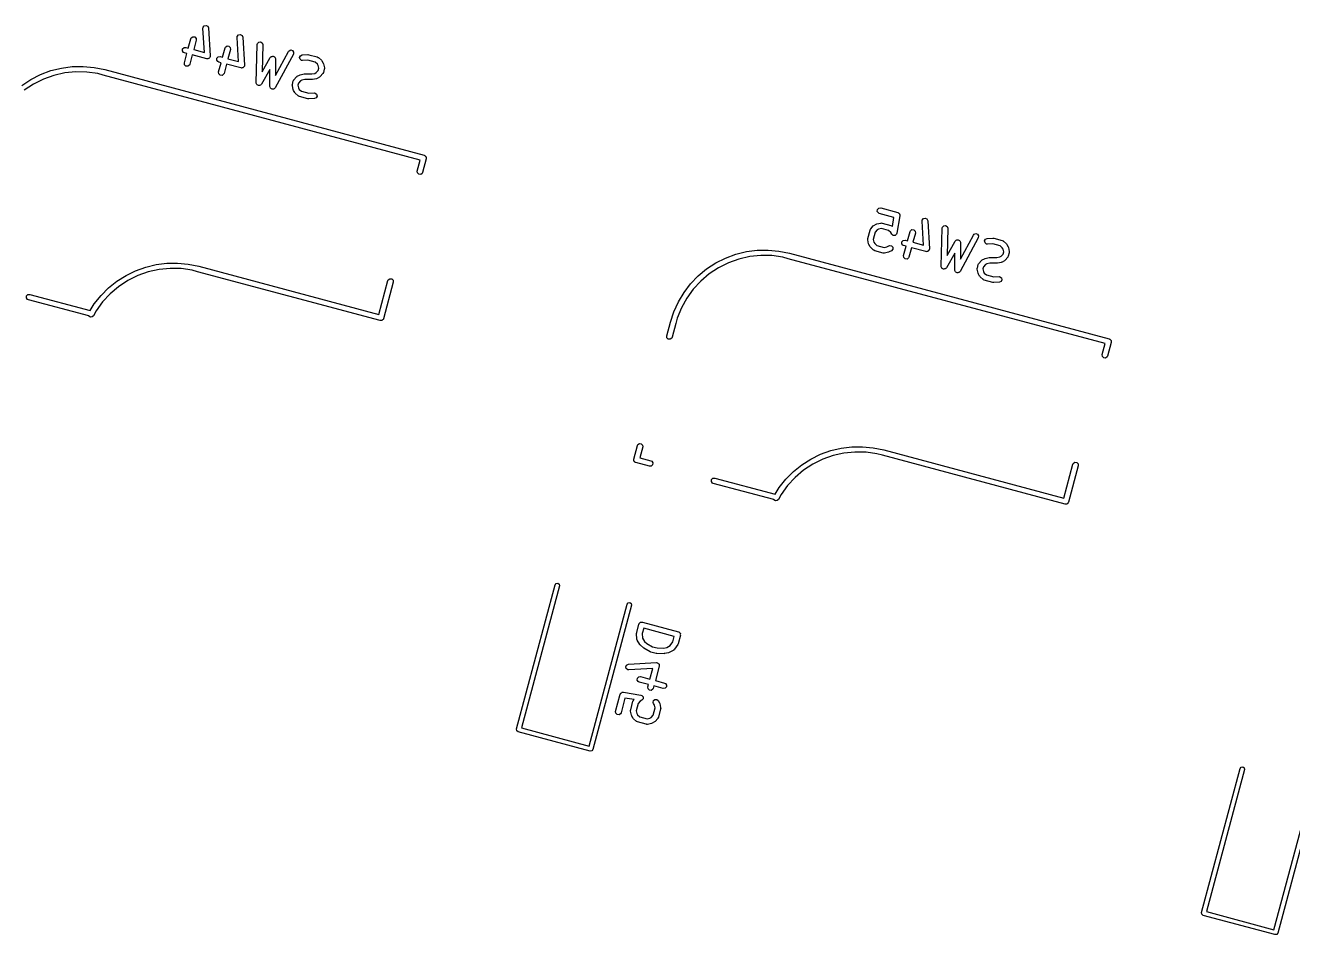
# Model space of a CAD drawing. Extents: x 32 to 254, y -135 to -26.
# Drawn here: x 115.4 to 149.44, y -129.81 to -105.39 of the extents above; entities that cross this region are included whole.
import ezdxf

# ---------------------------------------------------------------- set-up
doc = ezdxf.new("R2010")
doc.units = 0
doc.layers.add('BLACK', color=7, linetype='CONTINUOUS')

msp = doc.modelspace()

# ---------------------------------------------------------------- linework, layer by layer
at = {"layer": 'BLACK', "linetype": 'CONTINUOUS'}
for p, q in [((120.168, -105.47), (120.171, -105.444)), ((120.207, -106.117), (120.168, -105.47)), ((120.171, -105.444), (120.202, -105.402)), ((120.202, -105.402), (120.252, -105.391)), ((120.252, -105.391), (120.298, -105.413)), ((120.298, -105.413), (120.318, -105.461)), ((120.318, -105.461), (120.363, -106.212)), ((119.775, -106.002), (119.842, -105.752)), ((119.842, -105.752), (119.853, -105.728)), ((119.853, -105.728), (119.895, -105.699)), ((119.895, -105.699), (119.946, -105.703)), ((119.987, -105.791), (119.92, -106.04)), ((119.946, -105.703), (119.983, -105.74)), ((119.983, -105.74), (119.987, -105.791)), ((121.088, -105.716), (121.091, -105.69)), ((121.127, -106.364), (121.088, -105.716)), ((121.091, -105.69), (121.122, -105.649)), ((121.122, -105.649), (121.172, -105.637)), ((121.172, -105.637), (121.218, -105.66)), ((121.218, -105.66), (121.238, -105.707)), ((121.238, -105.707), (121.283, -106.459)), ((121.628, -105.903), (121.633, -105.878)), ((121.633, -105.878), (121.667, -105.839)), ((121.667, -105.839), (121.718, -105.832)), ((121.718, -105.832), (121.762, -105.859)), ((121.762, -105.859), (121.778, -105.908)), ((119.618, -106.076), (119.622, -106.025)), ((119.647, -106.118), (119.618, -106.076)), ((119.622, -106.025), (119.659, -105.988)), ((119.671, -106.129), (119.647, -106.118)), ((119.659, -105.988), (119.71, -105.984)), ((119.67, -106.396), (119.737, -106.146)), ((119.737, -106.146), (119.671, -106.129)), ((119.71, -105.984), (119.775, -106.002)), ((119.881, -106.185), (119.815, -106.435)), ((120.269, -106.289), (119.881, -106.185)), ((119.92, -106.04), (120.207, -106.117)), ((120.363, -106.212), (120.36, -106.238)), ((120.695, -106.248), (120.762, -105.998)), ((120.762, -105.998), (120.773, -105.975)), ((120.773, -105.975), (120.815, -105.945)), ((120.815, -105.945), (120.866, -105.95)), ((120.907, -106.037), (120.84, -106.287)), ((120.866, -105.95), (120.903, -105.986)), ((120.903, -105.986), (120.907, -106.037)), ((121.599, -106.931), (121.628, -105.903)), ((121.778, -105.908), (121.757, -106.638)), ((122.025, -106.224), (122.043, -106.217)), ((122.043, -106.217), (122.049, -106.22)), ((122.049, -106.22), (122.056, -106.218)), ((122.056, -106.218), (122.073, -106.228)), ((122.597, -106.163), (122.108, -107.067)), ((122.117, -106.734), (122.465, -106.092)), ((122.465, -106.092), (122.481, -106.071)), ((122.481, -106.071), (122.529, -106.052)), ((122.529, -106.052), (122.577, -106.068)), ((122.577, -106.068), (122.604, -106.112)), ((122.604, -106.112), (122.597, -106.163)), ((122.766, -106.251), (122.789, -106.205)), ((122.789, -106.205), (122.836, -106.185)), ((122.836, -106.185), (122.986, -106.176)), ((122.986, -106.176), (123.009, -106.178)), ((123.009, -106.178), (123.01, -106.178)), ((123.01, -106.178), (123.24, -106.24)), ((116.081, -106.607), (116.365, -106.537)), ((116.365, -106.537), (116.656, -106.499)), ((116.656, -106.499), (116.949, -106.493)), ((116.949, -106.493), (117.241, -106.52)), ((117.241, -106.52), (117.528, -106.58)), ((119.674, -106.447), (119.67, -106.396)), ((119.71, -106.483), (119.674, -106.447)), ((119.762, -106.488), (119.71, -106.483)), ((119.804, -106.458), (119.762, -106.488)), ((119.815, -106.435), (119.804, -106.458)), ((120.275, -106.289), (120.269, -106.289)), ((120.28, -106.291), (120.275, -106.289)), ((120.3, -106.286), (120.28, -106.291)), ((120.32, -106.285), (120.3, -106.286)), ((120.324, -106.281), (120.32, -106.285)), ((120.33, -106.279), (120.324, -106.281)), ((120.342, -106.263), (120.33, -106.279)), ((120.356, -106.248), (120.342, -106.263)), ((120.357, -106.243), (120.356, -106.248)), ((120.36, -106.238), (120.357, -106.243)), ((120.538, -106.322), (120.542, -106.271)), ((120.567, -106.364), (120.538, -106.322)), ((120.542, -106.271), (120.579, -106.235)), ((120.591, -106.375), (120.567, -106.364)), ((120.579, -106.235), (120.63, -106.23)), ((120.59, -106.642), (120.656, -106.393)), ((120.656, -106.393), (120.591, -106.375)), ((120.63, -106.23), (120.695, -106.248)), ((120.801, -106.432), (120.735, -106.681)), ((121.189, -106.536), (120.801, -106.432)), ((120.84, -106.287), (121.127, -106.364)), ((121.195, -106.535), (121.189, -106.536)), ((121.2, -106.538), (121.195, -106.535)), ((121.22, -106.533), (121.2, -106.538)), ((121.24, -106.531), (121.22, -106.533)), ((121.244, -106.527), (121.24, -106.531)), ((121.25, -106.526), (121.244, -106.527)), ((121.262, -106.509), (121.25, -106.526)), ((121.276, -106.495), (121.262, -106.509)), ((121.277, -106.489), (121.276, -106.495)), ((121.28, -106.484), (121.277, -106.489)), ((121.283, -106.459), (121.28, -106.484)), ((121.757, -106.638), (121.978, -106.255)), ((121.978, -106.255), (121.995, -106.235)), ((121.995, -106.235), (122.001, -106.233)), ((122.001, -106.233), (122.005, -106.227)), ((122.005, -106.227), (122.025, -106.224)), ((122.073, -106.228), (122.091, -106.235)), ((122.091, -106.235), (122.094, -106.241)), ((122.094, -106.241), (122.1, -106.244)), ((122.1, -106.244), (122.107, -106.262)), ((122.107, -106.262), (122.117, -106.279)), ((122.117, -106.279), (122.116, -106.286)), ((122.116, -106.286), (122.118, -106.292)), ((122.118, -106.292), (122.117, -106.734)), ((122.778, -106.301), (122.766, -106.251)), ((122.819, -106.331), (122.778, -106.301)), ((122.845, -106.334), (122.819, -106.331)), ((122.983, -106.326), (122.845, -106.334)), ((123.184, -106.38), (122.983, -106.326)), ((123.242, -106.431), (123.184, -106.38)), ((123.24, -106.24), (123.264, -106.251)), ((123.263, -106.468), (123.242, -106.431)), ((123.278, -106.543), (123.263, -106.468)), ((123.263, -106.601), (123.278, -106.543)), ((123.264, -106.251), (123.266, -106.254)), ((123.266, -106.254), (123.27, -106.256)), ((123.27, -106.256), (123.35, -106.327)), ((123.35, -106.327), (123.364, -106.344)), ((123.364, -106.344), (123.365, -106.345)), ((123.365, -106.345), (123.399, -106.404)), ((123.399, -106.404), (123.407, -106.425)), ((123.407, -106.425), (123.408, -106.426)), ((123.408, -106.426), (123.429, -106.53)), ((123.43, -106.556), (123.427, -106.56)), ((123.427, -106.56), (123.428, -106.565)), ((123.429, -106.53), (123.43, -106.556)), ((115.299, -107.002), (115.544, -106.842)), ((115.544, -106.842), (115.806, -106.709)), ((115.884, -106.834), (115.617, -106.968)), ((115.806, -106.709), (116.081, -106.607)), ((116.164, -106.734), (115.884, -106.834)), ((116.455, -106.669), (116.164, -106.734)), ((116.752, -106.639), (116.455, -106.669)), ((117.05, -106.645), (116.752, -106.639)), ((117.345, -106.687), (117.05, -106.645)), ((117.489, -106.725), (117.345, -106.687)), ((126.004, -109.007), (117.489, -106.725)), ((117.489, -106.725), (117.489, -106.725)), ((117.489, -106.725), (117.489, -106.725)), ((117.489, -106.725), (117.489, -106.725)), ((117.489, -106.725), (117.489, -106.725)), ((117.528, -106.58), (117.528, -106.58)), ((117.528, -106.58), (117.528, -106.58)), ((117.528, -106.58), (126.115, -108.881)), ((120.594, -106.694), (120.59, -106.642)), ((120.63, -106.73), (120.594, -106.694)), ((120.681, -106.734), (120.63, -106.73)), ((120.723, -106.705), (120.681, -106.734)), ((120.735, -106.681), (120.723, -106.705)), ((121.968, -106.573), (121.739, -106.97)), ((121.967, -107.031), (121.968, -106.573)), ((122.571, -106.976), (122.595, -106.884)), ((122.595, -106.884), (122.606, -106.86)), ((122.606, -106.86), (122.61, -106.858)), ((122.61, -106.858), (122.612, -106.854)), ((122.612, -106.854), (122.682, -106.774)), ((122.682, -106.774), (122.7, -106.76)), ((122.7, -106.76), (122.701, -106.759)), ((122.701, -106.759), (122.759, -106.725)), ((122.787, -106.883), (122.736, -106.94)), ((122.759, -106.725), (122.78, -106.718)), ((122.78, -106.718), (122.782, -106.717)), ((122.782, -106.717), (122.886, -106.695)), ((122.824, -106.861), (122.787, -106.883)), ((122.908, -106.844), (122.824, -106.861)), ((122.886, -106.695), (122.899, -106.695)), ((122.899, -106.695), (122.902, -106.694)), ((122.902, -106.694), (123.09, -106.697)), ((123.096, -106.847), (122.908, -106.844)), ((123.09, -106.697), (123.175, -106.68)), ((123.1, -106.846), (123.096, -106.847)), ((123.112, -106.846), (123.1, -106.846)), ((123.217, -106.824), (123.112, -106.846)), ((123.175, -106.68), (123.212, -106.658)), ((123.212, -106.658), (123.263, -106.601)), ((123.218, -106.823), (123.217, -106.824)), ((123.239, -106.816), (123.218, -106.823)), ((123.298, -106.782), (123.239, -106.816)), ((123.299, -106.781), (123.298, -106.782)), ((123.316, -106.767), (123.299, -106.781)), ((123.387, -106.687), (123.316, -106.767)), ((123.389, -106.683), (123.387, -106.687)), ((123.392, -106.68), (123.389, -106.683)), ((123.403, -106.657), (123.392, -106.68)), ((123.428, -106.565), (123.403, -106.657)), ((115.617, -106.968), (115.368, -107.132)), ((121.601, -106.938), (121.599, -106.931)), ((121.6, -106.946), (121.601, -106.938)), ((121.609, -106.962), (121.6, -106.946)), ((121.615, -106.98), (121.609, -106.962)), ((121.622, -106.984), (121.615, -106.98)), ((121.626, -106.99), (121.622, -106.984)), ((121.643, -106.997), (121.626, -106.99)), ((121.659, -107.006), (121.643, -106.997)), ((121.667, -107.005), (121.659, -107.006)), ((121.674, -107.008), (121.667, -107.005)), ((121.691, -107.002), (121.674, -107.008)), ((121.71, -106.999), (121.691, -107.002)), ((121.715, -106.993), (121.71, -106.999)), ((121.722, -106.99), (121.715, -106.993)), ((121.739, -106.97), (121.722, -106.99)), ((121.97, -107.039), (121.967, -107.031)), ((121.968, -107.047), (121.97, -107.039)), ((121.978, -107.062), (121.968, -107.047)), ((121.984, -107.08), (121.978, -107.062)), ((121.991, -107.084), (121.984, -107.08)), ((121.995, -107.09), (121.991, -107.084)), ((122.013, -107.096), (121.995, -107.09)), ((122.029, -107.105), (122.013, -107.096)), ((122.037, -107.104), (122.029, -107.105)), ((122.044, -107.107), (122.037, -107.104)), ((122.061, -107.1), (122.044, -107.107)), ((122.079, -107.097), (122.061, -107.1)), ((122.084, -107.091), (122.079, -107.097)), ((122.092, -107.088), (122.084, -107.091)), ((122.108, -107.067), (122.092, -107.088)), ((122.569, -106.984), (122.571, -106.981)), ((122.57, -107.011), (122.569, -106.984)), ((122.591, -107.115), (122.57, -107.011)), ((122.571, -106.981), (122.571, -106.976)), ((122.592, -107.116), (122.591, -107.115)), ((122.6, -107.137), (122.592, -107.116)), ((122.633, -107.196), (122.6, -107.137)), ((122.635, -107.197), (122.633, -107.196)), ((122.648, -107.214), (122.635, -107.197)), ((122.728, -107.285), (122.648, -107.214)), ((122.736, -106.94), (122.72, -106.998)), ((122.72, -106.998), (122.736, -107.073)), ((122.736, -107.073), (122.757, -107.11)), ((122.757, -107.11), (122.814, -107.161)), ((122.814, -107.161), (123.016, -107.215)), ((123.016, -107.215), (123.154, -107.207)), ((123.154, -107.207), (123.18, -107.209)), ((123.18, -107.209), (123.221, -107.24)), ((123.221, -107.24), (123.233, -107.29)), ((122.732, -107.287), (122.728, -107.285)), ((122.735, -107.29), (122.732, -107.287)), ((122.758, -107.301), (122.735, -107.29)), ((122.988, -107.363), (122.758, -107.301)), ((122.99, -107.363), (122.988, -107.363)), ((123.012, -107.365), (122.99, -107.363)), ((123.163, -107.356), (123.012, -107.365)), ((123.21, -107.336), (123.163, -107.356)), ((123.233, -107.29), (123.21, -107.336)), ((126.115, -108.881), (126.124, -108.885)), ((126.124, -108.885), (126.128, -108.886)), ((126.128, -108.886), (126.13, -108.888)), ((126.13, -108.888), (126.139, -108.892)), ((126.139, -108.892), (126.15, -108.908)), ((126.15, -108.908), (126.164, -108.922)), ((126.164, -108.922), (126.165, -108.929)), ((126.165, -108.929), (126.168, -108.934)), ((126.168, -108.934), (126.167, -108.954)), ((125.925, -109.302), (126.004, -109.007)), ((126.168, -108.973), (126.07, -109.341)), ((126.167, -108.954), (126.168, -108.973)), ((125.929, -109.353), (125.925, -109.302)), ((125.966, -109.39), (125.929, -109.353)), ((126.017, -109.394), (125.966, -109.39)), ((126.059, -109.365), (126.017, -109.394)), ((126.07, -109.341), (126.059, -109.365)), ((138.288, -110.336), (138.324, -110.3)), ((138.324, -110.3), (138.375, -110.295)), ((138.375, -110.295), (138.835, -110.418)), ((138.283, -110.387), (138.288, -110.336)), ((138.313, -110.429), (138.283, -110.387)), ((138.336, -110.44), (138.313, -110.429)), ((138.731, -110.546), (138.336, -110.44)), ((138.691, -110.792), (138.731, -110.546)), ((138.89, -110.503), (138.813, -110.975)), ((138.835, -110.418), (138.839, -110.42)), ((138.839, -110.42), (138.841, -110.42)), ((138.841, -110.42), (138.843, -110.422)), ((138.843, -110.422), (138.859, -110.429)), ((138.859, -110.429), (138.868, -110.442)), ((138.868, -110.442), (138.88, -110.453)), ((138.88, -110.453), (138.882, -110.463)), ((138.882, -110.463), (138.888, -110.471)), ((138.888, -110.471), (138.887, -110.487)), ((138.887, -110.487), (138.89, -110.503)), ((139.489, -110.647), (139.492, -110.621)), ((139.528, -111.294), (139.489, -110.647)), ((139.492, -110.621), (139.523, -110.579)), ((139.523, -110.579), (139.573, -110.568)), ((139.573, -110.568), (139.619, -110.59)), ((139.619, -110.59), (139.639, -110.638)), ((139.639, -110.638), (139.684, -111.389)), ((138.028, -111.118), (138.09, -110.888)), ((138.09, -110.888), (138.101, -110.864)), ((138.101, -110.864), (138.104, -110.862)), ((138.104, -110.862), (138.106, -110.857)), ((138.106, -110.857), (138.176, -110.778)), ((138.176, -110.778), (138.194, -110.764)), ((138.23, -110.944), (138.177, -111.14)), ((138.194, -110.764), (138.195, -110.763)), ((138.195, -110.763), (138.253, -110.729)), ((138.281, -110.886), (138.23, -110.944)), ((138.253, -110.729), (138.274, -110.721)), ((138.274, -110.721), (138.276, -110.72)), ((138.276, -110.72), (138.38, -110.699)), ((138.318, -110.865), (138.281, -110.886)), ((138.393, -110.85), (138.318, -110.865)), ((138.38, -110.699), (138.406, -110.698)), ((138.589, -110.902), (138.393, -110.85)), ((138.406, -110.698), (138.41, -110.7)), ((138.41, -110.7), (138.415, -110.7)), ((138.415, -110.7), (138.645, -110.762)), ((138.646, -110.953), (138.589, -110.902)), ((138.645, -110.762), (138.668, -110.773)), ((138.674, -111.001), (138.646, -110.953)), ((138.668, -110.773), (138.671, -110.776)), ((138.671, -110.776), (138.675, -110.778)), ((138.675, -110.778), (138.691, -110.792)), ((138.813, -110.975), (138.804, -111)), ((139.096, -111.179), (139.163, -110.929)), ((139.163, -110.929), (139.174, -110.905)), ((139.174, -110.905), (139.216, -110.876)), ((139.216, -110.876), (139.267, -110.88)), ((139.308, -110.968), (139.241, -111.217)), ((139.267, -110.88), (139.303, -110.917)), ((139.303, -110.917), (139.308, -110.968)), ((140, -111.861), (140.029, -110.834)), ((140.029, -110.834), (140.034, -110.808)), ((140.034, -110.808), (140.068, -110.77)), ((140.068, -110.77), (140.119, -110.762)), ((140.119, -110.762), (140.162, -110.789)), ((140.179, -110.838), (140.158, -111.568)), ((140.162, -110.789), (140.179, -110.838)), ((140.882, -111.002), (140.93, -110.983)), ((140.93, -110.983), (140.978, -110.999)), ((138.026, -111.126), (138.028, -111.122)), ((138.027, -111.152), (138.026, -111.126)), ((138.048, -111.257), (138.027, -111.152)), ((138.028, -111.122), (138.028, -111.118)), ((138.049, -111.258), (138.048, -111.257)), ((138.057, -111.279), (138.049, -111.258)), ((138.09, -111.337), (138.057, -111.279)), ((138.177, -111.14), (138.193, -111.215)), ((138.193, -111.215), (138.214, -111.252)), ((138.214, -111.252), (138.272, -111.303)), ((138.272, -111.303), (138.467, -111.355)), ((138.542, -111.34), (138.59, -111.312)), ((138.59, -111.312), (138.615, -111.303)), ((138.615, -111.303), (138.665, -111.312)), ((138.665, -111.312), (138.698, -111.351)), ((138.694, -111.017), (138.674, -111.001)), ((138.674, -111.001), (138.674, -111.001)), ((138.674, -111.001), (138.674, -111.001)), ((138.713, -111.034), (138.694, -111.017)), ((138.714, -111.034), (138.713, -111.034)), ((138.713, -111.034), (138.713, -111.034)), ((138.739, -111.034), (138.714, -111.034)), ((138.764, -111.034), (138.739, -111.034)), ((138.765, -111.033), (138.764, -111.034)), ((138.784, -111.017), (138.765, -111.033)), ((138.765, -111.033), (138.765, -111.033)), ((138.804, -111.001), (138.784, -111.017)), ((138.804, -111), (138.804, -111)), ((138.804, -111), (138.804, -111.001)), ((138.939, -111.253), (138.943, -111.202)), ((138.968, -111.295), (138.939, -111.253)), ((138.943, -111.202), (138.98, -111.165)), ((138.992, -111.306), (138.968, -111.295)), ((138.98, -111.165), (139.031, -111.161)), ((138.991, -111.573), (139.057, -111.323)), ((139.057, -111.323), (138.992, -111.306)), ((139.031, -111.161), (139.096, -111.179)), ((139.241, -111.217), (139.528, -111.294)), ((140.158, -111.568), (140.379, -111.185)), ((140.379, -111.185), (140.395, -111.165)), ((140.395, -111.165), (140.402, -111.163)), ((140.402, -111.163), (140.406, -111.158)), ((140.406, -111.158), (140.425, -111.154)), ((140.425, -111.154), (140.444, -111.148)), ((140.444, -111.148), (140.45, -111.15)), ((140.45, -111.15), (140.457, -111.149)), ((140.457, -111.149), (140.474, -111.159)), ((140.474, -111.159), (140.492, -111.165)), ((140.492, -111.165), (140.495, -111.171)), ((140.495, -111.171), (140.501, -111.175)), ((140.501, -111.175), (140.508, -111.193)), ((140.508, -111.193), (140.518, -111.21)), ((140.998, -111.093), (140.509, -111.998)), ((140.518, -111.21), (140.516, -111.216)), ((140.516, -111.216), (140.519, -111.223)), ((140.518, -111.665), (140.866, -111.022)), ((140.519, -111.223), (140.518, -111.665)), ((140.866, -111.022), (140.882, -111.002)), ((140.978, -110.999), (141.005, -111.043)), ((141.005, -111.043), (140.998, -111.093)), ((141.167, -111.181), (141.19, -111.136)), ((141.179, -111.231), (141.167, -111.181)), ((141.22, -111.262), (141.179, -111.231)), ((141.19, -111.136), (141.237, -111.115)), ((141.246, -111.265), (141.22, -111.262)), ((141.237, -111.115), (141.387, -111.106)), ((141.384, -111.257), (141.246, -111.265)), ((141.585, -111.311), (141.384, -111.257)), ((141.387, -111.106), (141.409, -111.109)), ((141.409, -111.109), (141.411, -111.109)), ((141.411, -111.109), (141.641, -111.17)), ((141.642, -111.361), (141.585, -111.311)), ((141.641, -111.17), (141.665, -111.181)), ((141.665, -111.181), (141.667, -111.185)), ((141.667, -111.185), (141.671, -111.187)), ((141.671, -111.187), (141.751, -111.257)), ((141.751, -111.257), (141.765, -111.275)), ((141.765, -111.275), (141.766, -111.276)), ((141.766, -111.276), (141.8, -111.334)), ((133.945, -111.772), (134.207, -111.64)), ((134.207, -111.64), (134.482, -111.538)), ((134.565, -111.665), (134.284, -111.765)), ((134.482, -111.538), (134.766, -111.467)), ((134.856, -111.599), (134.565, -111.665)), ((134.766, -111.467), (135.057, -111.429)), ((135.153, -111.569), (134.856, -111.599)), ((135.057, -111.429), (135.35, -111.424)), ((135.451, -111.575), (135.153, -111.569)), ((135.35, -111.424), (135.642, -111.451)), ((135.746, -111.617), (135.451, -111.575)), ((135.642, -111.451), (135.929, -111.511)), ((135.89, -111.656), (135.746, -111.617)), ((144.405, -113.937), (135.89, -111.656)), ((135.89, -111.656), (135.89, -111.656)), ((135.89, -111.656), (135.89, -111.656)), ((135.89, -111.656), (135.89, -111.656)), ((135.929, -111.511), (135.929, -111.511)), ((135.929, -111.511), (135.929, -111.511)), ((135.929, -111.511), (144.516, -113.812)), ((138.092, -111.338), (138.09, -111.337)), ((138.106, -111.356), (138.092, -111.338)), ((138.185, -111.427), (138.106, -111.356)), ((138.189, -111.428), (138.185, -111.427)), ((138.192, -111.432), (138.189, -111.428)), ((138.216, -111.443), (138.192, -111.432)), ((138.446, -111.505), (138.216, -111.443)), ((138.45, -111.504), (138.446, -111.505)), ((138.454, -111.506), (138.45, -111.504)), ((138.48, -111.506), (138.454, -111.506)), ((138.467, -111.355), (138.542, -111.34)), ((138.584, -111.484), (138.48, -111.506)), ((138.586, -111.483), (138.584, -111.484)), ((138.607, -111.476), (138.586, -111.483)), ((138.665, -111.442), (138.607, -111.476)), ((138.698, -111.403), (138.665, -111.442)), ((138.698, -111.351), (138.698, -111.403)), ((138.995, -111.624), (138.991, -111.573)), ((139.031, -111.66), (138.995, -111.624)), ((139.082, -111.665), (139.031, -111.66)), ((139.124, -111.635), (139.082, -111.665)), ((139.135, -111.612), (139.124, -111.635)), ((139.202, -111.362), (139.135, -111.612)), ((139.59, -111.466), (139.202, -111.362)), ((139.595, -111.466), (139.59, -111.466)), ((139.601, -111.468), (139.595, -111.466)), ((139.621, -111.463), (139.601, -111.468)), ((139.641, -111.462), (139.621, -111.463)), ((139.645, -111.458), (139.641, -111.462)), ((139.651, -111.456), (139.645, -111.458)), ((139.663, -111.44), (139.651, -111.456)), ((139.677, -111.425), (139.663, -111.44)), ((139.678, -111.42), (139.677, -111.425)), ((139.681, -111.415), (139.678, -111.42)), ((139.684, -111.389), (139.681, -111.415)), ((140.368, -111.504), (140.14, -111.901)), ((140.368, -111.962), (140.368, -111.504)), ((141.102, -111.689), (141.16, -111.656)), ((141.16, -111.656), (141.181, -111.648)), ((141.181, -111.648), (141.183, -111.647)), ((141.183, -111.647), (141.287, -111.626)), ((141.287, -111.626), (141.3, -111.625)), ((141.3, -111.625), (141.303, -111.624)), ((141.303, -111.624), (141.491, -111.627)), ((141.491, -111.627), (141.576, -111.61)), ((141.576, -111.61), (141.613, -111.589)), ((141.613, -111.589), (141.664, -111.531)), ((141.664, -111.399), (141.642, -111.361)), ((141.679, -111.474), (141.664, -111.399)), ((141.664, -111.531), (141.679, -111.474)), ((141.788, -111.618), (141.717, -111.697)), ((141.789, -111.614), (141.788, -111.618)), ((141.793, -111.611), (141.789, -111.614)), ((141.804, -111.587), (141.793, -111.611)), ((141.8, -111.334), (141.808, -111.355)), ((141.829, -111.495), (141.804, -111.587)), ((141.808, -111.355), (141.808, -111.357)), ((141.808, -111.357), (141.83, -111.461)), ((141.83, -111.487), (141.828, -111.491)), ((141.828, -111.491), (141.829, -111.495)), ((141.83, -111.461), (141.83, -111.487)), ((118.101, -112.106), (118.36, -111.978)), ((118.36, -111.978), (118.632, -111.881)), ((118.632, -111.881), (118.913, -111.813)), ((118.988, -111.948), (118.697, -112.013)), ((118.913, -111.813), (119.199, -111.777)), ((119.284, -111.918), (118.988, -111.948)), ((119.199, -111.777), (119.488, -111.773)), ((119.581, -111.924), (119.284, -111.918)), ((119.488, -111.773), (119.775, -111.801)), ((119.876, -111.966), (119.581, -111.924)), ((119.775, -111.801), (120.058, -111.86)), ((120.019, -112.005), (119.876, -111.966)), ((124.926, -113.32), (120.019, -112.005)), ((120.019, -112.005), (120.019, -112.005)), ((120.019, -112.005), (120.019, -112.005)), ((120.019, -112.005), (120.019, -112.005)), ((120.058, -111.86), (120.058, -111.86)), ((120.058, -111.86), (120.058, -111.86)), ((120.058, -111.86), (124.892, -113.155)), ((133.474, -112.12), (133.7, -111.933)), ((133.7, -111.933), (133.945, -111.772)), ((134.018, -111.898), (133.769, -112.063)), ((134.284, -111.765), (134.018, -111.898)), ((140.002, -111.869), (140, -111.861)), ((140.001, -111.877), (140.002, -111.869)), ((140.01, -111.893), (140.001, -111.877)), ((140.016, -111.91), (140.01, -111.893)), ((140.023, -111.914), (140.016, -111.91)), ((140.027, -111.921), (140.023, -111.914)), ((140.044, -111.927), (140.027, -111.921)), ((140.06, -111.937), (140.044, -111.927)), ((140.068, -111.936), (140.06, -111.937)), ((140.075, -111.938), (140.068, -111.936)), ((140.092, -111.932), (140.075, -111.938)), ((140.111, -111.929), (140.092, -111.932)), ((140.116, -111.924), (140.111, -111.929)), ((140.123, -111.921), (140.116, -111.924)), ((140.14, -111.901), (140.123, -111.921)), ((140.371, -111.969), (140.368, -111.962)), ((140.369, -111.977), (140.371, -111.969)), ((140.379, -111.993), (140.369, -111.977)), ((140.385, -112.01), (140.379, -111.993)), ((140.392, -112.014), (140.385, -112.01)), ((140.509, -111.998), (140.493, -112.018)), ((140.97, -111.915), (140.972, -111.911)), ((140.971, -111.941), (140.97, -111.915)), ((140.992, -112.045), (140.971, -111.941)), ((140.972, -111.907), (140.996, -111.815)), ((140.972, -111.911), (140.972, -111.907)), ((140.996, -111.815), (141.007, -111.791)), ((141.007, -111.791), (141.011, -111.788)), ((141.011, -111.788), (141.013, -111.784)), ((141.013, -111.784), (141.083, -111.705)), ((141.083, -111.705), (141.101, -111.691)), ((141.101, -111.691), (141.102, -111.689)), ((141.137, -111.871), (141.121, -111.928)), ((141.121, -111.928), (141.136, -112.003)), ((141.136, -112.003), (141.158, -112.041)), ((141.187, -111.813), (141.137, -111.871)), ((141.225, -111.792), (141.187, -111.813)), ((141.309, -111.774), (141.225, -111.792)), ((141.497, -111.778), (141.309, -111.774)), ((141.5, -111.776), (141.497, -111.778)), ((141.513, -111.776), (141.5, -111.776)), ((141.618, -111.755), (141.513, -111.776)), ((141.619, -111.754), (141.618, -111.755)), ((141.64, -111.746), (141.619, -111.754)), ((141.698, -111.713), (141.64, -111.746)), ((141.7, -111.711), (141.698, -111.713)), ((141.717, -111.697), (141.7, -111.711)), ((117.632, -112.442), (117.857, -112.261)), ((117.857, -112.261), (118.101, -112.106)), ((118.151, -112.245), (117.902, -112.408)), ((118.417, -112.112), (118.151, -112.245)), ((118.697, -112.013), (118.417, -112.112)), ((124.892, -113.155), (125.136, -112.246)), ((125.281, -112.285), (125.018, -113.267)), ((125.136, -112.246), (125.147, -112.223)), ((125.147, -112.223), (125.189, -112.193)), ((125.189, -112.193), (125.24, -112.198)), ((125.24, -112.198), (125.276, -112.234)), ((125.276, -112.234), (125.281, -112.285)), ((133.092, -112.564), (133.27, -112.331)), ((133.27, -112.331), (133.474, -112.12)), ((133.542, -112.256), (133.339, -112.475)), ((133.769, -112.063), (133.542, -112.256)), ((140.396, -112.021), (140.392, -112.014)), ((140.414, -112.027), (140.396, -112.021)), ((140.43, -112.036), (140.414, -112.027)), ((140.437, -112.035), (140.43, -112.036)), ((140.445, -112.037), (140.437, -112.035)), ((140.462, -112.03), (140.445, -112.037)), ((140.48, -112.027), (140.462, -112.03)), ((140.485, -112.021), (140.48, -112.027)), ((140.493, -112.018), (140.485, -112.021)), ((140.993, -112.047), (140.992, -112.045)), ((141, -112.068), (140.993, -112.047)), ((141.034, -112.126), (141, -112.068)), ((141.035, -112.127), (141.034, -112.126)), ((141.049, -112.145), (141.035, -112.127)), ((141.129, -112.215), (141.049, -112.145)), ((141.133, -112.217), (141.129, -112.215)), ((141.136, -112.221), (141.133, -112.217)), ((141.159, -112.232), (141.136, -112.221)), ((141.158, -112.041), (141.215, -112.091)), ((141.389, -112.293), (141.159, -112.232)), ((141.215, -112.091), (141.416, -112.145)), ((141.391, -112.293), (141.389, -112.293)), ((141.413, -112.296), (141.391, -112.293)), ((141.564, -112.287), (141.413, -112.296)), ((141.416, -112.145), (141.555, -112.137)), ((141.555, -112.137), (141.58, -112.14)), ((141.611, -112.266), (141.564, -112.287)), ((141.58, -112.14), (141.622, -112.171)), ((141.634, -112.22), (141.611, -112.266)), ((141.622, -112.171), (141.634, -112.22)), ((115.425, -112.707), (115.429, -112.656)), ((115.429, -112.656), (115.466, -112.62)), ((115.466, -112.62), (115.517, -112.615)), ((115.517, -112.615), (117.137, -113.05)), ((117.249, -112.872), (117.429, -112.646)), ((117.429, -112.646), (117.632, -112.442)), ((117.675, -112.601), (117.473, -112.819)), ((117.902, -112.408), (117.675, -112.601)), ((132.94, -112.815), (133.092, -112.564)), ((133.339, -112.475), (133.165, -112.717)), ((115.454, -112.749), (115.425, -112.707)), ((115.478, -112.76), (115.454, -112.749)), ((117.101, -113.195), (115.478, -112.76)), ((117.137, -113.05), (117.249, -112.872)), ((117.473, -112.819), (117.298, -113.059)), ((132.818, -113.081), (132.94, -112.815)), ((133.021, -112.978), (132.91, -113.255)), ((133.165, -112.717), (133.021, -112.978)), ((117.106, -113.204), (117.101, -113.195)), ((117.146, -113.227), (117.106, -113.204)), ((117.192, -113.221), (117.146, -113.227)), ((117.226, -113.189), (117.192, -113.221)), ((117.298, -113.059), (117.226, -113.189)), ((124.945, -113.318), (124.926, -113.32)), ((124.965, -113.32), (124.945, -113.318)), ((124.97, -113.316), (124.965, -113.32)), ((124.977, -113.315), (124.97, -113.316)), ((124.991, -113.301), (124.977, -113.315)), ((125.007, -113.29), (124.991, -113.301)), ((125.011, -113.281), (125.007, -113.29)), ((125.013, -113.279), (125.011, -113.281)), ((125.014, -113.276), (125.013, -113.279)), ((125.018, -113.267), (125.014, -113.276)), ((132.628, -113.728), (132.726, -113.36)), ((132.726, -113.36), (132.818, -113.081)), ((132.726, -113.36), (132.726, -113.36)), ((132.91, -113.255), (132.871, -113.399)), ((132.871, -113.399), (132.773, -113.767)), ((132.632, -113.779), (132.628, -113.728)), ((132.669, -113.815), (132.632, -113.779)), ((132.72, -113.82), (132.669, -113.815)), ((132.762, -113.79), (132.72, -113.82)), ((132.773, -113.767), (132.762, -113.79)), ((144.326, -114.233), (144.405, -113.937)), ((144.569, -113.904), (144.471, -114.272)), ((144.516, -113.812), (144.525, -113.816)), ((144.525, -113.816), (144.529, -113.816)), ((144.529, -113.816), (144.531, -113.819)), ((144.531, -113.819), (144.54, -113.823)), ((144.54, -113.823), (144.551, -113.839)), ((144.551, -113.839), (144.565, -113.853)), ((144.565, -113.853), (144.565, -113.859)), ((144.565, -113.859), (144.569, -113.865)), ((144.569, -113.865), (144.568, -113.884)), ((144.568, -113.884), (144.569, -113.904)), ((144.33, -114.284), (144.326, -114.233)), ((144.367, -114.32), (144.33, -114.284)), ((144.418, -114.325), (144.367, -114.32)), ((144.46, -114.295), (144.418, -114.325)), ((144.471, -114.272), (144.46, -114.295)), ((131.74, -117.04), (131.839, -116.672)), ((131.839, -116.672), (131.85, -116.649)), ((131.85, -116.649), (131.892, -116.619)), ((131.892, -116.619), (131.943, -116.624)), ((131.984, -116.711), (131.905, -117.007)), ((131.943, -116.624), (131.979, -116.66)), ((131.979, -116.66), (131.984, -116.711)), ((137.033, -116.811), (137.314, -116.744)), ((137.314, -116.744), (137.6, -116.708)), ((137.6, -116.708), (137.889, -116.704)), ((137.889, -116.704), (138.176, -116.731)), ((138.176, -116.731), (138.459, -116.79)), ((131.742, -117.06), (131.74, -117.04)), ((131.74, -117.079), (131.742, -117.06)), ((131.744, -117.084), (131.74, -117.079)), ((131.745, -117.091), (131.744, -117.084)), ((131.759, -117.105), (131.745, -117.091)), ((131.77, -117.121), (131.759, -117.105)), ((131.905, -117.007), (132.2, -117.086)), ((132.2, -117.086), (132.224, -117.097)), ((132.224, -117.097), (132.253, -117.139)), ((136.258, -117.191), (136.502, -117.036)), ((136.502, -117.036), (136.761, -116.909)), ((136.818, -117.043), (136.552, -117.175)), ((136.761, -116.909), (137.033, -116.811)), ((137.098, -116.943), (136.818, -117.043)), ((137.389, -116.878), (137.098, -116.943)), ((137.685, -116.849), (137.389, -116.878)), ((137.982, -116.855), (137.685, -116.849)), ((138.276, -116.897), (137.982, -116.855)), ((138.42, -116.935), (138.276, -116.897)), ((143.327, -118.25), (138.42, -116.935)), ((138.42, -116.935), (138.42, -116.935)), ((138.42, -116.935), (138.42, -116.935)), ((138.42, -116.935), (138.42, -116.935)), ((138.459, -116.79), (138.459, -116.791)), ((138.459, -116.791), (138.459, -116.791)), ((138.459, -116.791), (143.293, -118.086)), ((131.779, -117.125), (131.77, -117.121)), ((131.781, -117.128), (131.779, -117.125)), ((131.784, -117.128), (131.781, -117.128)), ((131.793, -117.132), (131.784, -117.128)), ((132.161, -117.231), (131.793, -117.132)), ((132.213, -117.226), (132.161, -117.231)), ((132.249, -117.19), (132.213, -117.226)), ((132.253, -117.139), (132.249, -117.19)), ((135.83, -117.577), (136.033, -117.372)), ((136.033, -117.372), (136.258, -117.191)), ((136.303, -117.339), (136.076, -117.531)), ((136.552, -117.175), (136.303, -117.339)), ((143.293, -118.086), (143.537, -117.177)), ((143.682, -117.216), (143.419, -118.197)), ((143.537, -117.177), (143.548, -117.153)), ((143.548, -117.153), (143.59, -117.124)), ((143.59, -117.124), (143.641, -117.128)), ((143.641, -117.128), (143.677, -117.165)), ((143.677, -117.165), (143.682, -117.216)), ((133.826, -117.638), (133.83, -117.587)), ((133.855, -117.68), (133.826, -117.638)), ((133.83, -117.587), (133.867, -117.55)), ((133.879, -117.691), (133.855, -117.68)), ((133.867, -117.55), (133.918, -117.546)), ((135.502, -118.126), (133.879, -117.691)), ((133.918, -117.546), (135.538, -117.98)), ((135.65, -117.803), (135.83, -117.577)), ((135.874, -117.749), (135.699, -117.99)), ((136.076, -117.531), (135.874, -117.749)), ((135.506, -118.135), (135.502, -118.126)), ((135.547, -118.157), (135.506, -118.135)), ((135.538, -117.98), (135.65, -117.803)), ((135.627, -118.12), (135.593, -118.152)), ((135.699, -117.99), (135.627, -118.12)), ((135.627, -118.12), (135.627, -118.12)), ((135.593, -118.152), (135.547, -118.157)), ((143.346, -118.248), (143.327, -118.25)), ((143.366, -118.25), (143.346, -118.248)), ((143.371, -118.246), (143.366, -118.25)), ((143.378, -118.246), (143.371, -118.246)), ((143.392, -118.232), (143.378, -118.246)), ((143.408, -118.221), (143.392, -118.232)), ((143.412, -118.212), (143.408, -118.221)), ((143.414, -118.209), (143.412, -118.212)), ((143.415, -118.206), (143.414, -118.209)), ((143.419, -118.197), (143.415, -118.206)), ((128.593, -124.285), (129.631, -120.412)), ((129.747, -120.443), (128.724, -124.258)), ((129.631, -120.412), (129.659, -120.375)), ((129.659, -120.375), (129.704, -120.369)), ((129.704, -120.369), (129.741, -120.397)), ((129.741, -120.397), (129.747, -120.443)), ((130.54, -124.745), (131.563, -120.929)), ((131.679, -120.96), (130.641, -124.834)), ((131.563, -120.929), (131.591, -120.893)), ((131.591, -120.893), (131.636, -120.887)), ((131.636, -120.887), (131.673, -120.915)), ((131.673, -120.915), (131.679, -120.96)), ((131.821, -121.696), (131.882, -121.466)), ((131.882, -121.466), (131.887, -121.457)), ((131.887, -121.454), (131.889, -121.451)), ((131.887, -121.457), (131.887, -121.454)), ((131.889, -121.451), (131.893, -121.442)), ((131.893, -121.442), (131.909, -121.431)), ((131.909, -121.431), (131.923, -121.417)), ((131.923, -121.417), (131.93, -121.417)), ((131.93, -121.417), (131.935, -121.413)), ((131.935, -121.413), (131.955, -121.415)), ((131.955, -121.415), (131.974, -121.413)), ((131.974, -121.413), (132.94, -121.672)), ((131.818, -121.72), (131.821, -121.698)), ((131.827, -121.87), (131.818, -121.72)), ((131.821, -121.698), (131.821, -121.696)), ((131.829, -121.874), (131.827, -121.87)), ((131.828, -121.879), (131.829, -121.874)), ((131.837, -121.903), (131.828, -121.879)), ((132.008, -121.577), (131.969, -121.723)), ((131.969, -121.723), (131.976, -121.843)), ((131.976, -121.843), (132.028, -121.934)), ((132.829, -121.797), (132.008, -121.577)), ((132.79, -121.943), (132.829, -121.797)), ((132.993, -121.764), (132.932, -121.994)), ((132.94, -121.672), (132.949, -121.676)), ((132.949, -121.676), (132.952, -121.676)), ((132.952, -121.676), (132.955, -121.679)), ((132.955, -121.679), (132.964, -121.683)), ((132.964, -121.683), (132.975, -121.699)), ((132.975, -121.699), (132.989, -121.712)), ((132.989, -121.712), (132.989, -121.719)), ((132.989, -121.719), (132.993, -121.725)), ((132.993, -121.725), (132.991, -121.744)), ((132.991, -121.744), (132.993, -121.764)), ((131.905, -122.02), (131.837, -121.903)), ((131.906, -122.021), (131.905, -122.02)), ((131.92, -122.038), (131.906, -122.021)), ((131.999, -122.109), (131.92, -122.038)), ((132.003, -122.11), (131.999, -122.109)), ((132.013, -122.118), (132.003, -122.11)), ((132.184, -122.214), (132.013, -122.118)), ((132.028, -121.934), (132.093, -121.991)), ((132.093, -121.991), (132.249, -122.078)), ((132.188, -122.214), (132.184, -122.214)), ((132.201, -122.221), (132.188, -122.214)), ((132.339, -122.258), (132.201, -122.221)), ((132.249, -122.078), (132.369, -122.11)), ((132.369, -122.11), (132.548, -122.113)), ((132.548, -122.113), (132.633, -122.096)), ((132.633, -122.096), (132.723, -122.044)), ((132.814, -122.165), (132.697, -122.232)), ((132.723, -122.044), (132.79, -121.943)), ((132.816, -122.161), (132.814, -122.165)), ((132.821, -122.16), (132.816, -122.161)), ((132.839, -122.141), (132.821, -122.16)), ((132.922, -122.015), (132.839, -122.141)), ((132.932, -121.994), (132.922, -122.014)), ((132.922, -122.014), (132.922, -122.015)), ((131.549, -122.568), (131.596, -122.548)), ((131.596, -122.548), (132.348, -122.503)), ((132.343, -122.257), (132.339, -122.258)), ((132.358, -122.26), (132.343, -122.257)), ((132.348, -122.503), (132.374, -122.506)), ((132.554, -122.263), (132.358, -122.26)), ((132.374, -122.506), (132.378, -122.509)), ((132.378, -122.509), (132.384, -122.51)), ((132.384, -122.51), (132.398, -122.524)), ((132.398, -122.524), (132.415, -122.536)), ((132.415, -122.536), (132.416, -122.542)), ((132.416, -122.542), (132.42, -122.546)), ((132.42, -122.546), (132.422, -122.566)), ((132.557, -122.262), (132.554, -122.263)), ((132.57, -122.262), (132.557, -122.262)), ((132.675, -122.241), (132.57, -122.262)), ((132.676, -122.24), (132.675, -122.241)), ((132.697, -122.232), (132.676, -122.24)), ((131.526, -122.614), (131.549, -122.568)), ((131.538, -122.664), (131.526, -122.614)), ((131.579, -122.695), (131.538, -122.664)), ((131.605, -122.698), (131.579, -122.695)), ((132.253, -122.659), (131.605, -122.698)), ((131.839, -122.92), (131.875, -122.883)), ((131.875, -122.883), (131.926, -122.879)), ((131.926, -122.879), (132.176, -122.946)), ((132.176, -122.946), (132.253, -122.659)), ((132.425, -122.597), (132.321, -122.985)), ((132.422, -122.566), (132.427, -122.586)), ((132.427, -122.586), (132.424, -122.591)), ((132.424, -122.591), (132.425, -122.597)), ((131.835, -122.971), (131.839, -122.92)), ((131.864, -123.013), (131.835, -122.971)), ((131.888, -123.024), (131.864, -123.013)), ((132.137, -123.091), (131.888, -123.024)), ((132.12, -123.156), (132.137, -123.091)), ((132.124, -123.207), (132.12, -123.156)), ((132.16, -123.244), (132.124, -123.207)), ((132.211, -123.248), (132.16, -123.244)), ((132.253, -123.219), (132.211, -123.248)), ((132.264, -123.195), (132.253, -123.219)), ((132.282, -123.13), (132.264, -123.195)), ((132.532, -123.196), (132.282, -123.13)), ((132.321, -122.985), (132.57, -123.052)), ((132.583, -123.192), (132.532, -123.196)), ((132.57, -123.052), (132.594, -123.063)), ((132.619, -123.156), (132.583, -123.192)), ((132.594, -123.063), (132.623, -123.105)), ((132.623, -123.105), (132.619, -123.156)), ((131.254, -123.812), (131.377, -123.352)), ((131.377, -123.352), (131.379, -123.348)), ((131.379, -123.346), (131.381, -123.344)), ((131.379, -123.348), (131.379, -123.346)), ((131.381, -123.344), (131.388, -123.328)), ((131.388, -123.328), (131.401, -123.319)), ((131.504, -123.456), (131.399, -123.851)), ((131.401, -123.319), (131.411, -123.307)), ((131.411, -123.307), (131.421, -123.305)), ((131.421, -123.305), (131.43, -123.299)), ((131.43, -123.299), (131.446, -123.3)), ((131.446, -123.3), (131.462, -123.297)), ((131.462, -123.297), (131.934, -123.374)), ((131.751, -123.496), (131.504, -123.456)), ((131.659, -123.772), (131.72, -123.542)), ((131.72, -123.542), (131.731, -123.519)), ((131.731, -123.519), (131.735, -123.516)), ((131.735, -123.516), (131.737, -123.512)), ((131.737, -123.512), (131.751, -123.496)), ((131.911, -123.541), (131.861, -123.598)), ((131.959, -123.513), (131.911, -123.541)), ((131.934, -123.374), (131.958, -123.383)), ((131.958, -123.383), (131.959, -123.383)), ((131.959, -123.383), (131.959, -123.383)), ((131.959, -123.383), (131.975, -123.403)), ((131.96, -123.513), (131.959, -123.513)), ((131.976, -123.493), (131.96, -123.513)), ((131.96, -123.513), (131.96, -123.513)), ((131.975, -123.403), (131.992, -123.422)), ((131.992, -123.474), (131.976, -123.493)), ((131.992, -123.422), (131.992, -123.422)), ((131.992, -123.422), (131.992, -123.423)), ((131.992, -123.423), (131.992, -123.448)), ((131.992, -123.448), (131.993, -123.473)), ((131.993, -123.473), (131.992, -123.474)), ((131.992, -123.474), (131.992, -123.474)), ((132.262, -123.572), (132.271, -123.522)), ((132.271, -123.597), (132.262, -123.572)), ((132.271, -123.522), (132.31, -123.489)), ((132.31, -123.489), (132.361, -123.489)), ((132.361, -123.489), (132.401, -123.522)), ((132.401, -123.522), (132.434, -123.58)), ((132.434, -123.58), (132.442, -123.601)), ((131.258, -123.863), (131.254, -123.812)), ((131.295, -123.899), (131.258, -123.863)), ((131.346, -123.904), (131.295, -123.899)), ((131.388, -123.874), (131.346, -123.904)), ((131.399, -123.851), (131.388, -123.874)), ((131.657, -123.781), (131.659, -123.777)), ((131.658, -123.807), (131.657, -123.781)), ((131.679, -123.911), (131.658, -123.807)), ((131.659, -123.777), (131.659, -123.772)), ((131.68, -123.912), (131.679, -123.911)), ((131.688, -123.934), (131.68, -123.912)), ((131.861, -123.598), (131.808, -123.794)), ((131.808, -123.794), (131.824, -123.869)), ((131.824, -123.869), (131.845, -123.906)), ((131.845, -123.906), (131.902, -123.957)), ((132.21, -123.973), (132.261, -123.915)), ((132.261, -123.915), (132.314, -123.72)), ((132.298, -123.645), (132.271, -123.597)), ((132.314, -123.72), (132.298, -123.645)), ((132.463, -123.741), (132.402, -123.971)), ((132.442, -123.601), (132.443, -123.603)), ((132.443, -123.603), (132.464, -123.707)), ((132.465, -123.733), (132.463, -123.737)), ((132.463, -123.737), (132.463, -123.741)), ((132.464, -123.707), (132.465, -123.733)), ((128.724, -124.258), (130.54, -124.745)), ((131.721, -123.992), (131.688, -123.934)), ((131.722, -123.993), (131.721, -123.992)), ((131.736, -124.01), (131.722, -123.993)), ((131.816, -124.081), (131.736, -124.01)), ((131.82, -124.083), (131.816, -124.081)), ((131.823, -124.086), (131.82, -124.083)), ((131.846, -124.097), (131.823, -124.086)), ((132.076, -124.159), (131.846, -124.097)), ((131.902, -123.957), (132.098, -124.01)), ((132.081, -124.159), (132.076, -124.159)), ((132.085, -124.161), (132.081, -124.159)), ((132.111, -124.16), (132.085, -124.161)), ((132.098, -124.01), (132.173, -123.994)), ((132.215, -124.139), (132.111, -124.16)), ((132.173, -123.994), (132.21, -123.973)), ((132.217, -124.138), (132.215, -124.139)), ((132.238, -124.13), (132.217, -124.138)), ((132.296, -124.097), (132.238, -124.13)), ((132.297, -124.095), (132.296, -124.097)), ((132.315, -124.081), (132.297, -124.095)), ((132.385, -124.002), (132.315, -124.081)), ((132.387, -123.998), (132.385, -124.002)), ((132.391, -123.995), (132.387, -123.998)), ((132.402, -123.971), (132.391, -123.995)), ((128.599, -124.33), (128.593, -124.285)), ((128.593, -124.285), (128.593, -124.285)), ((128.635, -124.358), (128.599, -124.33)), ((130.567, -124.876), (128.635, -124.358)), ((130.613, -124.87), (130.567, -124.876)), ((130.567, -124.876), (130.567, -124.876)), ((130.641, -124.834), (130.613, -124.87)), ((146.994, -129.215), (148.032, -125.342)), ((148.148, -125.373), (147.125, -129.189)), ((148.032, -125.342), (148.06, -125.306)), ((148.06, -125.306), (148.105, -125.3)), ((148.105, -125.3), (148.142, -125.328)), ((148.142, -125.328), (148.148, -125.373)), ((148.941, -129.675), (149.964, -125.86)), ((150.08, -125.891), (149.042, -129.764)), ((147, -129.261), (146.994, -129.215)), ((146.994, -129.215), (146.994, -129.215)), ((147.036, -129.289), (147, -129.261)), ((148.968, -129.807), (147.036, -129.289)), ((147.125, -129.189), (148.941, -129.675)), ((149.014, -129.801), (148.968, -129.807)), ((148.968, -129.807), (148.968, -129.807)), ((149.042, -129.764), (149.014, -129.801))]:
    msp.add_line(p, q, dxfattribs=at)

doc.saveas('drawing.dxf')
